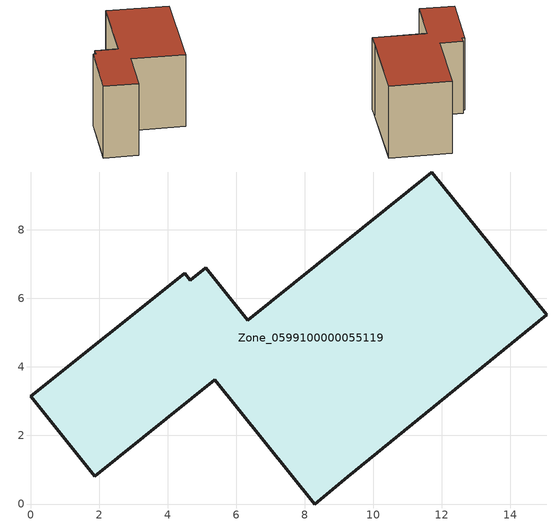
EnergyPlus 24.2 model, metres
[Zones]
Zone_0599100000055119
 floor ground (C_G): 11.71,9.69 15.06,5.52 9.25,0.8 8.29,0 5.37,3.62 1.87,0.8 0,3.15 4.5,6.73 4.65,6.53 5.11,6.9 6.33,5.37 z0
 wall outside (C_F): 15.06,5.52 11.71,9.69 6.33,5.37 5.11,6.9 4.65,6.53 4.5,6.73 0,3.15 1.87,0.8 5.37,3.62 8.29,0 9.25,0.8 15.06,5.52 z0:6.76
 roof outside (C_R): 4.65,6.53 4.5,6.73 0,3.15 1.87,0.8 5.37,3.62 8.29,0 9.25,0.8 15.06,5.52 11.71,9.69 6.33,5.37 5.11,6.9 z6.76
[BUILDING]
Pand.0599100000055119: North Axis=0; Terrain=City; Loads Convergence Tolerance Value=0.04; Temperature Convergence Tolerance Value=0.4; Solar Distribution=FullExterior; Maximum Number of Warmup Days=25; Minimum Number of Warmup Days=1
[Site:Location]
Rotterdam.The.Hague.AP_ZH_NLD Design_Conditions: Latitude=51.96; Longitude=4.45; Time Zone=1; Elevation=-4.5
[SITE:GROUNDTEMPERATURE:BUILDINGSURFACE]
18, 18, 18, 18, 18, 18, 18, 18, 18, 18, 18, 18
[MATERIAL] Thermal Absorptance=0.9; Solar Absorptance=0.7; Visible Absorptance=0.7
Name | Roughness | Thickness | Conductivity | Density | Specific Heat
G.TC.1946 | MediumSmooth | 0.15 | 1 | 540 | 1210
F.TC.1946 | Rough | 0.3 | 0.857143 | 1920 | 840
R.TC.1946 | MediumRough | 0.2 | 0.909091 | 1500 | 1000
[CONSTRUCTION]
C_G: G.TC.1946
C_F: F.TC.1946
C_R: R.TC.1946
[ZONE]
Zone_0599100000055119: Type=1; Multiplier=1; Ceiling Height=Autocalculate; Volume=Autocalculate; Floor Area=autocalculate; Part of Total Floor Area=Yes
[ZONEINFILTRATION:DESIGNFLOWRATE]
Infil_Zone_0599100000055119: Zone or ZoneList or Space or SpaceList=Zone_0599100000055119; Schedule=AlwaysOn; Design Flow Rate Calculation Method=Flow/Area; Flow Rate per Floor Area=0.003; Constant Term Coefficient=1; Temperature Term Coefficient=0; Velocity Term Coefficient=0; Velocity Squared Term Coefficient=0
[HVACTEMPLATE:ZONE:IDEALLOADSAIRSYSTEM]
Zone_0599100000055119: Maximum Heating Supply Air Temperature=50; Minimum Cooling Supply Air Temperature=13; Maximum Heating Supply Air Humidity Ratio=0.0156; Minimum Cooling Supply Air Humidity Ratio=0.0077; Heating Limit=NoLimit; Cooling Limit=NoLimit; Dehumidification Control Type=ConstantSensibleHeatRatio; Cooling Sensible Heat Ratio=0.7; Dehumidification Setpoint=60; Humidification Control Type=None; Humidification Setpoint=30; Outdoor Air Method=None; Outdoor Air Flow Rate per Person=0.00944; Outdoor Air Flow Rate per Zone Floor Area=0; Outdoor Air Flow Rate per Zone=0; Demand Controlled Ventilation Type=None; Outdoor Air Economizer Type=NoEconomizer; Heat Recovery Type=None; Sensible Heat Recovery Effectiveness=0.7; Latent Heat Recovery Effectiveness=0.65
[ZONECONTROL:THERMOSTAT]
ThermostatControl_Zone_0599100000055119: Zone or ZoneList=Zone_0599100000055119; Control Type Schedule=DualSetpointControlType; Control 1=Thermostat_Zone_0599100000055119; Temperature Difference Between Cutout And Setpoint=0
[THERMOSTATSETPOINT:DUALSETPOINT]
Thermostat_Zone_0599100000055119: Heating Setpoint Temperature Schedule=HeatingSetpoint_Zone_0599100000055119; Cooling Setpoint Temperature Schedule=CoolingSetpoint_Zone_0599100000055119
[SCHEDULE:COMPACT]
HeatingSetpoint_Zone_0599100000055119: Through: 12/31, For: AllDays, Until: 24:00, 21
CoolingSetpoint_Zone_0599100000055119: Through: 12/31, For: AllDays, Until: 24:00, 24
DualSetpointControlType: Through: 12/31, For: AllDays, Until: 24:00, 4
AlwaysOn: Through: 12/31, For: AllDays, Until: 24:00, 1
